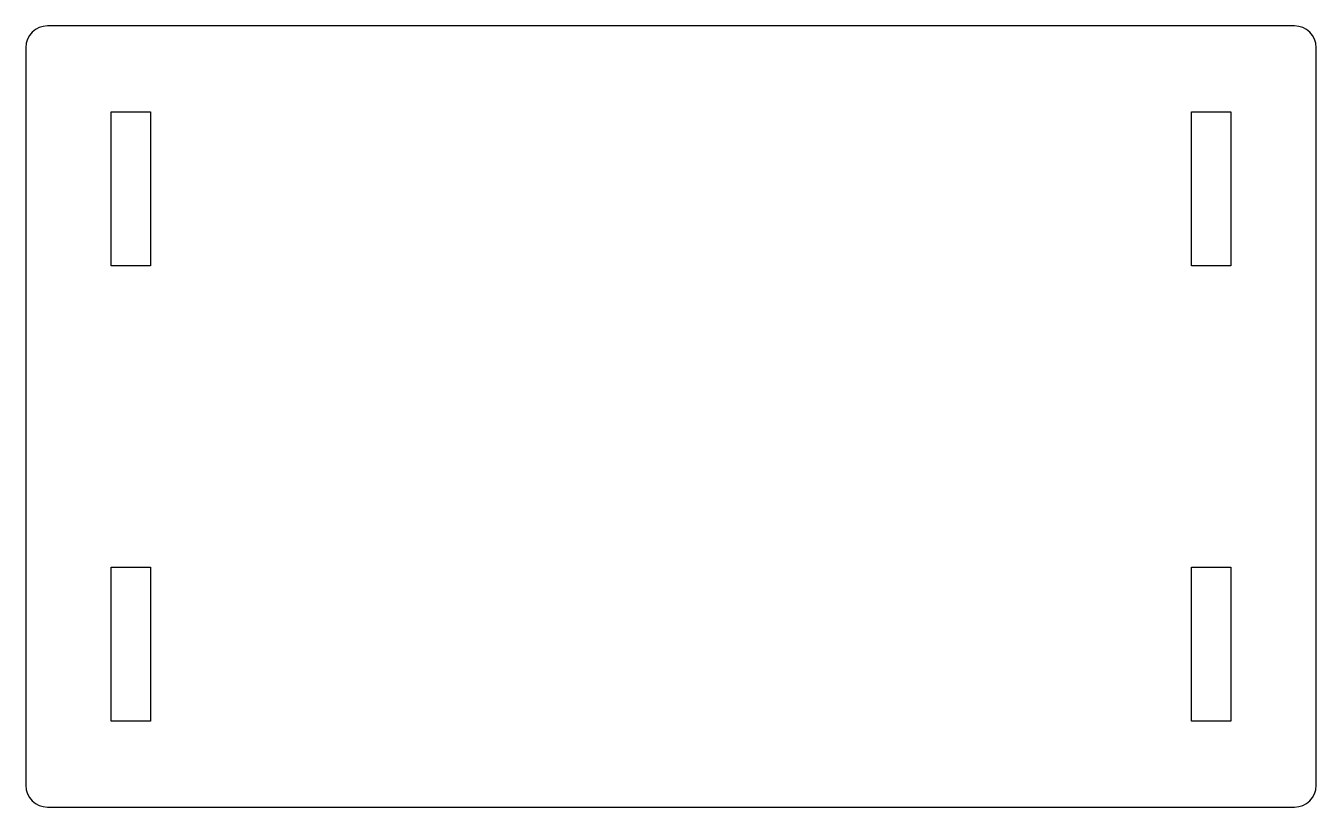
# Model space of a CAD drawing. Header units: millimetres. Extents: x -62 to 62, y -38 to 38.
import ezdxf

# ---------------------------------------------------------------- set-up
doc = ezdxf.new("R2010")
doc.units = ezdxf.units.MM
doc.layers.add('CUTOUTS', color=1, linetype='CONTINUOUS')
doc.layers.add('PERIMETER', color=5, linetype='CONTINUOUS')

msp = doc.modelspace()

# ---------------------------------------------------------------- linework, layer by layer
at = {"layer": 'CUTOUTS'}
for p, q in [((-53.9, 14.51), (-53.9, 29.3)), ((-53.9, 29.3), (-50.1, 29.3)), ((-50.1, 29.3), (-50.1, 14.51)), ((50.1, 14.51), (50.1, 29.3)), ((50.1, 29.3), (53.9, 29.3)), ((53.9, 29.3), (53.9, 14.51)), ((-50.1, 14.51), (-53.9, 14.51)), ((53.9, 14.51), (50.1, 14.51)), ((-53.9, -14.51), (-50.1, -14.51)), ((-53.9, -29.3), (-53.9, -14.51)), ((-50.1, -14.51), (-50.1, -29.3)), ((50.1, -29.3), (50.1, -14.51)), ((50.1, -14.51), (53.9, -14.51)), ((53.9, -14.51), (53.9, -29.3)), ((-50.1, -29.3), (-53.9, -29.3)), ((53.9, -29.3), (50.1, -29.3))]:
    msp.add_line(p, q, dxfattribs=at)
at = {"layer": 'PERIMETER'}
for p, q in [((60, 37.59), (-60, 37.59)), ((-62.1, 35.48), (-62.1, -35.48)), ((62.1, -35.48), (62.1, 35.48)), ((-60, -37.59), (60, -37.59))]:
    msp.add_line(p, q, dxfattribs=at)
for centre, start, end in [((-60, 35.48), 90, 180), ((60, 35.48), 0, 90), ((-60, -35.48), 180, 270), ((60, -35.48), -90, 0)]:
    msp.add_arc(centre, 2.1, start, end, dxfattribs=at)

doc.saveas('drawing.dxf')
